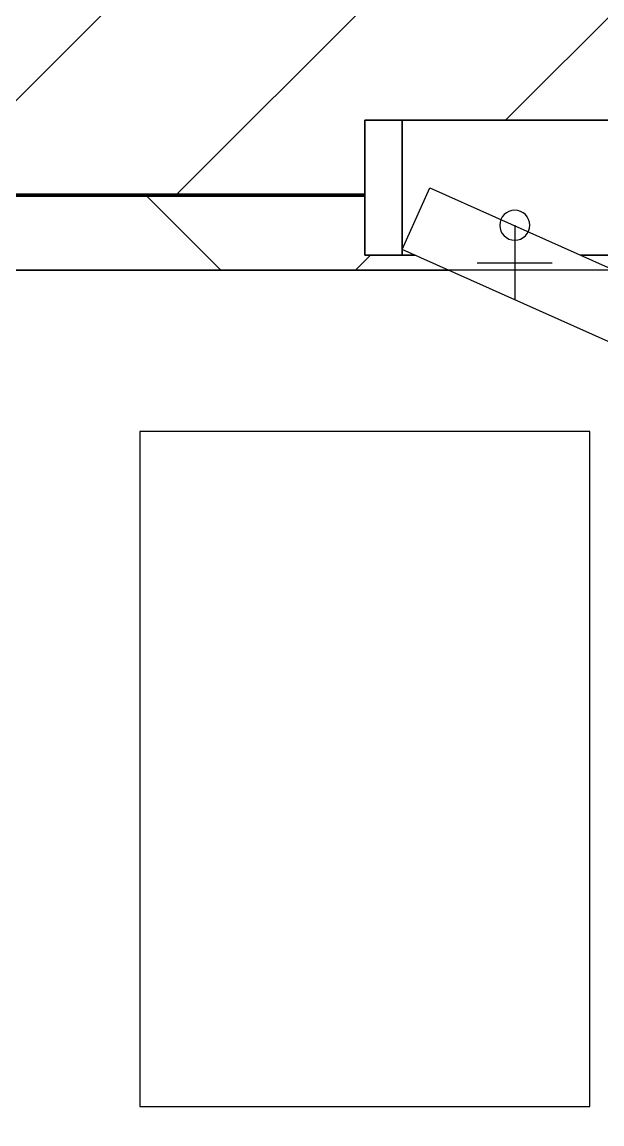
# Model space of a CAD drawing. Header units: millimetres. Extents: x -795739 to -715748, y -34378 to 22353.
# Drawn here: x -780611 to -780224, y 7325 to 8059 of the extents above; entities that cross this region are included whole.
import ezdxf
from ezdxf.xclip import XClip

# ---------------------------------------------------------------- set-up
doc = ezdxf.new("R2010")
doc.units = ezdxf.units.MM
doc.header["$XCLIPFRAME"] = 0
doc.layers.add('000 - WIPEOUT', color=250, linetype='Continuous')
doc.layers.add('A11_ALU.SOLID SHEET', color=2, linetype='Continuous')
for name, color, linetype, lineweight in [('A-DOOR', 3, 'Continuous', 25), ('A-DOOR-E', 2, 'Continuous', 25), ('A-GLAZ-CURT', 2, 'Continuous', 9), ('A-WALL', 5, 'Continuous', 35), ('A-WALL-FNSH', 2, 'Continuous', 35), ('A-WALL-PATT', 1, 'Continuous', 9)]:
    doc.layers.add(name, color=color, linetype=linetype, lineweight=lineweight)

# ---------------------------------------------------------------- blocks, each defined once
blk = doc.blocks.new('DPA_AC-SG-PI - A2_1200x2000 mm-12150596-4282-01 ENLARGED LOWER PLATFORM LEVEL - REFLECTED CEILING PLAN - SHEET 3')
at = {"layer": 'A-DOOR', "lineweight": 35}
for p, q in [((-575, 75), (-600, 75)), ((-600, 75), (-600, -15)), ((-575, -15), (-575, 75)), ((-600, -15), (-575, -15))]:
    blk.add_line(p, q, dxfattribs=at)
at = {"layer": 'A-DOOR', "lineweight": 25}
for p, q in [((-500, 5), (-500, -45)), ((-525, -20), (-475, -20))]:
    blk.add_line(p, q, dxfattribs=at)
for start, end in [(0, 180), (180, 0)]:
    blk.add_arc((-500, 5), 10, start, end, dxfattribs=at)
at = {"layer": 'A-DOOR-E'}
for p, q in [((-600, 75), (600, 75)), ((-600, -15), (-600, 75)), ((-575, 75), (-575, -15)), ((575, 75), (-575, 75)), ((-575, -11.13), (-556.64, 29.95)), ((-556.64, 29.95), (494.88, -439.85)), ((476.52, -480.94), (-575, -11.13)), ((-566.35, -15), (-600, -15)), ((-575, -15), (-566.35, -15)), ((-456.03, -15), (575, -15)), ((600, -15), (-456.03, -15))]:
    blk.add_line(p, q, dxfattribs=at)
blk = doc.blocks.new('PPLS-PP19_Custom Tile Pattern - Custom Tile Pattern-V70-4282-01 ENLARGED LOWER PLATFORM LEVEL - REFLECTED CEILING PLAN - SHEET 3')
at = {"layer": 'A-GLAZ-CURT'}
for p, q in [((243.96, 0), (300, 0)), ((243.97, 0), (300, 0)), ((300, 0), (243.97, 0))]:
    blk.add_line(p, q, dxfattribs=at)
for points, knots in [([(300, 0), (288.22, 0), (269.18, 0), (250.35, 0), (243.94, 0)], [-12528.858583, -12528.858583, -12528.858583, -12528.858583, -11905.454923, -11536.547553, -11536.547553, -11536.547553, -11536.547553]), ([(300, 0), (286.53, 0), (267.84, 0), (249.13, 0), (243.96, 0)], [-285.253232, -285.253232, -285.253232, -285.253232, -244.693688, -229.001755, -229.001755, -229.001755, -229.001755]), ([(243.97, 0), (253.34, 0), (267.67, 0), (281.71, 0), (291.71, 0), (296.52, 0), (297.86, 0), (298.09, 0)], [-6518.63086, -6518.63086, -6518.63086, -6518.63086, -6068.460911, -5766.029927, -5566.724884, -5280.360606, -5199.253518, -5199.253518, -5199.253518, -5199.253518]), ([(244.05, 0), (244.47, 0), (245.64, 0), (246.54, 0), (246.96, 0)], [-9970.034111, -9970.034111, -9970.034111, -9970.034111, -9925.173265, -9834.877357, -9834.877357, -9834.877357, -9834.877357]), ([(247.1, 0), (246.76, 0), (246.11, 0), (245.14, 0), (244.86, 0)], [-9649.085549, -9649.085549, -9649.085549, -9649.085549, -9581.591397, -9556.189644, -9556.189644, -9556.189644, -9556.189644]), ([(284.76, 0), (284.76, 0), (285.09, 0), (287.47, 0), (293.59, 0), (297.76, 0), (300, 0)], [-4110.630118, -4110.630118, -4110.630118, -4110.630118, -4053.389046, -3959.664717, -3862.421465, -3746.95702, -3746.95702, -3746.95702, -3746.95702]), ([(297.38, 0), (295.84, 0), (291.62, 0), (285.38, 0), (284.87, 0)], [-4803.172655, -4803.172655, -4803.172655, -4803.172655, -4358.271401, -4143.037883, -4143.037883, -4143.037883, -4143.037883])]:
    blk.add_open_spline(points, degree=3, knots=knots, dxfattribs=at)
blk = doc.blocks.new('PPLS-PP19_Custom Tile Pattern - Custom Tile Pattern-V71-4282-01 ENLARGED LOWER PLATFORM LEVEL - REFLECTED CEILING PLAN - SHEET 3')
at = {"layer": 'A-GLAZ-CURT'}
for p, q in [((-300, 0), (300, 0)), ((300, 0), (-300, 0)), ((-293.07, 0), (-275.75, 0)), ((-275.75, 0), (-293.07, 0)), ((-222.32, 0), (-205, 0)), ((-205, 0), (-222.32, 0)), ((-300, -50), (300, -50)), ((300, -50), (-300, -50))]:
    blk.add_line(p, q, dxfattribs=at)
at = {"layer": 'A-GLAZ-CURT', "flags": 128}
for points in [[(-300, 0), (-291.56, 0), (-283.3, 0), (-275.2, 0), (-267.26, 0), (-259.45, 0), (-251.77, 0), (-244.36, 0)], [(-244.39, 0), (-251.96, 0), (-259.67, 0), (-267.51, 0), (-275.48, 0), (-283.55, 0), (-291.73, 0), (-300, 0)], [(-125.17, 0), (-128.55, 0), (-134.16, 0), (-140.03, 0), (-145.5, 0), (-150.63, 0), (-155.53, 0), (-160.27, 0), (-164.95, 0), (-169.65, 0), (-174.47, 0), (-179.49, 0), (-184.81, 0), (-190.44, 0), (-196.37, 0), (-202.58, 0), (-209.04, 0), (-215.73, 0), (-222.63, 0), (-229.72, 0), (-236.97, 0), (-244.36, 0)], [(-244.2, 0), (-236.74, 0), (-229.36, 0), (-222.06, 0), (-214.83, 0), (-207.71, 0), (-200.76, 0), (-194.02, 0), (-187.54, 0), (-181.38, 0), (-176.46, 0)], [(-175.58, 0), (-170.25, 0), (-165.64, 0), (-162.01, 0), (-159.53, 0), (-157.46, 0), (-154.52, 0), (-149.42, 0), (-141.84, 0), (-132.81, 0), (-126.08, 0)]]:
    blk.add_lwpolyline(points, dxfattribs=at)
at = {"layer": 'A-GLAZ-CURT'}
for points, knots in [([(-300, 0), (-284.65, 0), (-236.57, 0), (-174.61, 0), (-129.95, 0), (-113.97, 0), (-108.75, 0), (-108.62, 0)], [-5323.127839, -5323.127839, -5323.127839, -5323.127839, -4502.809032, -2700.551212, -1002.059161, -460.363443, -447.13535, -447.13535, -447.13535, -447.13535]), ([(-244.36, 0), (-256.7, 0), (-274.73, 0), (-294.48, 0), (-300, 0)], [-14486.823227, -14486.823227, -14486.823227, -14486.823227, -13729.592194, -13439.944408, -13439.944408, -13439.944408, -13439.944408]), ([(-137.88, 0), (-140.56, 0), (-147.66, 0), (-147.69, 0), (-158.72, 0), (-174.02, 0), (-185.59, 0), (-209.77, 0), (-232.01, 0), (-255.22, 0), (-262.59, 0), (-264.9, 0), (-265.4, 0)], [-3187.727384, -3187.727384, -3187.727384, -3187.727384, -2919.378265, -2477.344047, -2237.412286, -2029.680487, -1755.085331, -1400.429864, -858.079193, -543.655514, -208.940337, 0, 0, 0, 0]), ([(-258.6, 0), (-257.91, 0), (-254.33, 0), (-248.77, 0), (-244.37, 0)], [-5722.54675, -5722.54675, -5722.54675, -5722.54675, -5657.471696, -5419.150126, -5419.150126, -5419.150126, -5419.150126]), ([(-244.04, 0), (-236.73, 0), (-225.99, 0), (-213.1, 0), (-200.2, 0), (-188.6, 0), (-180.01, 0), (-176.5, 0)], [-5413.335975, -5413.335975, -5413.335975, -5413.335975, -5017.494783, -4832.723979, -4666.091899, -4349.945572, -4162.754543, -4162.754543, -4162.754543, -4162.754543]), ([(-108.61, 0), (-116.69, 0), (-147, 0), (-192.47, 0), (-233.27, 0), (-243.45, 0)], [-17954.871007, -17954.871007, -17954.871007, -17954.871007, -17136.203329, -15131.813646, -14505.351588, -14505.351588, -14505.351588, -14505.351588]), ([(-133.82, 0), (-135.51, 0), (-137.8, 0), (-149.31, 0), (-162.01, 0), (-177.91, 0), (-199.46, 0), (-216.65, 0), (-231.26, 0), (-233.46, 0), (-234, 0)], [-2731.647847, -2731.647847, -2731.647847, -2731.647847, -2418.507304, -2308.929706, -2113.765672, -1763.376603, -1422.553702, -978.033455, -846.069444, -682.911962, -682.911962, -682.911962, -682.911962]), ([(-233.49, 0), (-233.44, 0), (-232.38, 0), (-230.74, 0), (-225.3, 0), (-223.63, 0)], [-455.274641, -455.274641, -455.274641, -455.274641, -440.605512, -119.536984, 0, 0, 0, 0]), ([(-223.63, 0), (-219.39, 0), (-206.17, 0), (-188.58, 0), (-169.02, 0), (-152.12, 0), (-136.84, 0), (-127.33, 0), (-124.19, 0), (-123.43, 0), (-123.28, 0)], [-5463.295695, -5463.295695, -5463.295695, -5463.295695, -5161.076232, -4739.070012, -4465.409639, -4149.119819, -3839.893365, -3647.167523, -3488.92562, -3439.852845, -3439.852845, -3439.852845, -3439.852845]), ([(-175.66, 0), (-172.86, 0), (-166.58, 0), (-158.7, 0), (-157.22, 0)], [-4147.886235, -4147.886235, -4147.886235, -4147.886235, -4000.813434, -3840.635403, -3840.635403, -3840.635403, -3840.635403]), ([(-152.35, 0), (-151.03, 0), (-147.71, 0), (-143.57, 0), (-138.62, 0)], [-3494.978217, -3494.978217, -3494.978217, -3494.978217, -3371.022232, -3227.460399, -3227.460399, -3227.460399, -3227.460399]), ([(-118.78, 0), (-121.86, 0), (-126.28, 0), (-136.96, 0), (-147.46, 0), (-150.03, 0), (-150.57, 0)], [-5938.474035, -5938.474035, -5938.474035, -5938.474035, -5700.061948, -5508.838257, -5298.784692, -5196.16478, -5196.16478, -5196.16478, -5196.16478]), ([(-150.34, 0), (-150.07, 0), (-147.75, 0), (-142.6, 0), (-127.26, 0), (-107.3, 0), (-90.42, 0), (-75.26, 0), (-68.41, 0), (-65.12, 0), (-63.63, 0)], [-4948.728362, -4948.728362, -4948.728362, -4948.728362, -4883.323924, -4440.880425, -4054.690705, -3793.097032, -3402.597032, -3144.956779, -3050.982048, -2969.237017, -2969.237017, -2969.237017, -2969.237017]), ([(-26.75, 0), (-27.82, 0), (-36.18, 0), (-53.55, 0), (-78.2, 0), (-110.94, 0), (-130.52, 0), (-147.74, 0), (-149.07, 0)], [-8718.362214, -8718.362214, -8718.362214, -8718.362214, -8532.293389, -8073.216054, -7508.296369, -7004.680444, -6449.282163, -6277.220794, -6277.220794, -6277.220794, -6277.220794]), ([(-148.23, 0), (-146.94, 0), (-140.15, 0), (-137.28, 0), (-133.93, 0), (-128.78, 0), (-126.5, 0)], [-6162.058746, -6162.058746, -6162.058746, -6162.058746, -6017.569127, -5560.701257, -5364.112219, -5231.017328, -5231.017328, -5231.017328, -5231.017328]), ([(-108.66, 0), (-114.62, 0), (-124.74, 0), (-139.03, 0), (-146.11, 0), (-146.95, 0)], [-1261.02735, -1261.02735, -1261.02735, -1261.02735, -945.742622, -741.901385, -489.130243, -489.130243, -489.130243, -489.130243]), ([(-146.69, 0), (-146.59, 0), (-145.49, 0), (-135.69, 0), (-128.29, 0), (-125.15, 0)], [-420.34245, -420.34245, -420.34245, -420.34245, -406.956646, -290.263673, 0, 0, 0, 0]), ([(-127.41, 0), (-131.63, 0), (-133.16, 0), (-134.09, 0), (-134.15, 0)], [-8540.990293, -8540.990293, -8540.990293, -8540.990293, -8266.114998, -8246.473386, -8246.473386, -8246.473386, -8246.473386]), ([(-134.15, 0), (-133.32, 0), (-130.31, 0), (-120.89, 0), (-111.9, 0), (-108.92, 0)], [-7657.439573, -7657.439573, -7657.439573, -7657.439573, -7293.749979, -6839.55839, -6626.630399, -6626.630399, -6626.630399, -6626.630399]), ([(-120.13, 0), (-120.14, 0), (-120.24, 0), (-121.3, 0), (-129.25, 0), (-133.82, 0)], [-2933.992132, -2933.992132, -2933.992132, -2933.992132, -2920.575025, -2840.280255, -2731.647847, -2731.647847, -2731.647847, -2731.647847]), ([(-113.43, 0), (-113.44, 0), (-113.96, 0), (-119.73, 0), (-125.43, 0), (-127.03, 0), (-127.41, 0)], [-328.499627, -328.499627, -328.499627, -328.499627, -282.672656, -98.539552, -24.539552, 0, 0, 0, 0]), ([(-126.5, 0), (-122.44, 0), (-108.71, 0), (-86.68, 0), (-63.44, 0), (-54.4, 0), (-48.53, 0), (-30.79, 0), (-18.03, 0), (8.61, 0), (15.02, 0), (22.17, 0), (25.72, 0), (27.1, 0)], [-5231.017328, -5231.017328, -5231.017328, -5231.017328, -4994.692869, -4542.524482, -4008.285538, -3689.699207, -3546.54457, -3315.260113, -2864.387349, -2439.246196, -2084.094819, -1956.422387, -1877.407499, -1877.407499, -1877.407499, -1877.407499]), ([(-125.15, 0), (-124.93, 0), (-121.96, 0), (-115.48, 0), (-109.47, 0), (-108.61, 0)], [-3362.7396, -3362.7396, -3362.7396, -3362.7396, -3342.215224, -3074.362186, -3029.525714, -3029.525714, -3029.525714, -3029.525714]), ([(-122.08, 0), (-122.01, 0), (-121.69, 0), (-121.2, 0), (-120.88, 0)], [-3136.336417, -3136.336417, -3136.336417, -3136.336417, -3110.304437, -3035.164275, -3035.164275, -3035.164275, -3035.164275]), ([(-40.95, 0), (-41.34, 0), (-45.18, 0), (-46.13, 0), (-60.59, 0), (-81.23, 0), (-99.51, 0), (-114.02, 0), (-117.28, 0), (-118.78, 0)], [-1701.48319, -1701.48319, -1701.48319, -1701.48319, -1672.078046, -1405.135169, -1060.00838, -740.068933, -229.489605, -116.330425, 0, 0, 0, 0]), ([(-117.74, 0), (-117.19, 0), (-114.78, 0), (-113.43, 0), (-113.43, 0)], [-821.249067, -821.249067, -821.249067, -821.249067, -394.672656, -330.879064, -330.879064, -330.879064, -330.879064]), ([(-108.66, 0), (-108.82, 0), (-113.11, 0), (-116.56, 0), (-117.56, 0)], [-1451.263585, -1451.263585, -1451.263585, -1451.263585, -1433.981041, -985.49888, -985.49888, -985.49888, -985.49888]), ([(-115.82, 0), (-114.96, 0), (-110.41, 0), (-96.78, 0), (-72.73, 0), (-54.44, 0), (-41.72, 0)], [-5724.064692, -5724.064692, -5724.064692, -5724.064692, -5430.283136, -5103.229623, -4799.173296, -4140.812756, -4140.812756, -4140.812756, -4140.812756]), ([(9.32, 0), (9.08, 0), (7.65, 0), (2.57, 0), (-12.23, 0), (-25.64, 0), (-40, 0), (-56.24, 0), (-75.59, 0), (-94, 0), (-112.01, 0), (-114.94, 0), (-115.63, 0)], [-2922.926651, -2922.926651, -2922.926651, -2922.926651, -2882.788014, -2720.818881, -2518.50168, -2125.455881, -1792.521578, -1466.981642, -1208.454564, -789.402658, -501.969187, -243.577221, -243.577221, -243.577221, -243.577221]), ([(-108.62, 0), (-103.25, 0), (-89.71, 0), (-74.02, 0), (-62.74, 0), (-60.36, 0), (-59.97, 0)], [-6619.368909, -6619.368909, -6619.368909, -6619.368909, -6236.997189, -5713.340575, -5140.470607, -5006.787413, -5006.787413, -5006.787413, -5006.787413]), ([(-86.16, 0), (-91.37, 0), (-98.65, 0), (-106.49, 0), (-108.61, 0)], [-1681.3698, -1681.3698, -1681.3698, -1681.3698, -1374.161226, -1261.838738, -1261.838738, -1261.838738, -1261.838738]), ([(-40.75, 0), (-41.74, 0), (-45.2, 0), (-58.97, 0), (-84.64, 0), (-101.13, 0), (-107.9, 0)], [-3758.618066, -3758.618066, -3758.618066, -3758.618066, -3538.256648, -2842.901703, -2193.204658, -1478.24832, -1478.24832, -1478.24832, -1478.24832]), ([(-107.63, 0), (-105.52, 0), (-97.78, 0), (-85.29, 0), (-71.67, 0), (-65.93, 0), (-65.07, 0)], [-3012.454225, -3012.454225, -3012.454225, -3012.454225, -2902.289527, -2605.247022, -2322.099534, -2241.8264, -2241.8264, -2241.8264, -2241.8264]), ([(-72.93, 0), (-75.51, 0), (-85.53, 0), (-98.27, 0), (-107.51, 0)], [-19442.345229, -19442.345229, -19442.345229, -19442.345229, -18935.241197, -17992.138722, -17992.138722, -17992.138722, -17992.138722]), ([(-91.46, 0), (-90.09, 0), (-84.7, 0), (-77.43, 0), (-72.73, 0), (-72.64, 0), (-72.64, 0)], [-19832.387487, -19832.387487, -19832.387487, -19832.387487, -19753.885894, -19541.04734, -19478.625389, -19471.062469, -19471.062469, -19471.062469, -19471.062469]), ([(-63.96, 0), (-64.13, 0), (-72.5, 0), (-80.63, 0), (-86.16, 0)], [-2171.769325, -2171.769325, -2171.769325, -2171.769325, -2007.031671, -1681.3698, -1681.3698, -1681.3698, -1681.3698]), ([(-41.05, 0), (-42.04, 0), (-47.76, 0), (-56.37, 0), (-71.66, 0), (-77.83, 0), (-82.66, 0), (-83.28, 0), (-83.28, 0)], [-2466.257699, -2466.257699, -2466.257699, -2466.257699, -2413.671296, -2161.752162, -2006.592567, -1646.621388, -1424.436217, -1393.971743, -1393.971743, -1393.971743, -1393.971743]), ([(-83.28, 0), (-83.28, 0), (-82.91, 0), (-76.14, 0), (-62.97, 0), (-50.52, 0), (-42.8, 0), (-40.68, 0)], [-1393.4169, -1393.4169, -1393.4169, -1393.4169, -1353.722004, -1274.333717, -1073.56893, -651.549973, -453.326277, -453.326277, -453.326277, -453.326277])]:
    blk.add_open_spline(points, degree=3, knots=knots, dxfattribs=at)
blk.add_open_spline([(-108.52, 0), (-104.31, 0), (-99.2, 0), (-91.46, 0)], degree=3, dxfattribs=at)
blk = doc.blocks.new('*U553')
at = {"layer": 'A-GLAZ-CURT', "rotation": 180}
for name, p in [('PPLS-PP19_Custom Tile Pattern - Custom Tile Pattern-V71-4282-01 ENLARGED LOWER PLATFORM LEVEL - REFLECTED CEILING PLAN - SHEET 3', (-1800, 4315)), ('PPLS-PP19_Custom Tile Pattern - Custom Tile Pattern-V70-4282-01 ENLARGED LOWER PLATFORM LEVEL - REFLECTED CEILING PLAN - SHEET 3', (-1200, 4315))]:
    blk.add_blockref(name, p, dxfattribs=at)
blk = doc.blocks.new('*U942')
at = {"color": 3}
blk.add_wipeout([(-225, 1150), (225, 1150), (225, 850), (-225, 850)], dxfattribs=at).dxf.layer = '000 - WIPEOUT'
at = {"layer": 'A11_ALU.SOLID SHEET', "color": 0, "linetype": 'ByBlock'}
blk.add_lwpolyline([(-225, 850), (225, 850), (225, 1150), (-225, 1150)], close=True, dxfattribs=at)
blk = doc.blocks.new('*U1025')
blk.add_lwpolyline([(-38349, 4315), (-38349, 2757.5), (-41450, 2757.5), (-41450, 4315), (-49246.8, 4315), (-49246.8, 550), (-30509.06, 550), (-30509.06, 4315), (-38349, 4315)])
at = {"layer": 'A11_ALU.SOLID SHEET', "linetype": 'ByBlock', "rotation": 90}
blk.add_blockref('*U942', (-34700, 3982.5), dxfattribs=at)
blk = doc.blocks.new('DPA_AC-SG-PI - A2_1200x2000 mm-12150596-4180-01 LOWER PLATFORM LEVEL - REFLECTED CEILING PLAN')
at = {"layer": 'A-DOOR', "lineweight": 9}
for p, q in [((-575, 75), (-600, 75)), ((-600, 75), (-600, -15)), ((-575, -15), (-575, 75)), ((-600, -15), (-575, -15))]:
    blk.add_line(p, q, dxfattribs=at)
at = {"layer": 'A-DOOR'}
for p, q in [((-500, 5), (-500, -45)), ((-525, -20), (-475, -20))]:
    blk.add_line(p, q, dxfattribs=at)
for start, end in [(0, 180), (180, 0)]:
    blk.add_arc((-500, 5), 10, start, end, dxfattribs=at)
at = {"layer": 'A-DOOR-E'}
for p, q in [((-600, 75), (600, 75)), ((-600, -15), (-600, 75)), ((-575, 75), (-575, -15)), ((575, 75), (-575, 75)), ((-575, -11.13), (-556.64, 29.95)), ((-556.64, 29.95), (494.88, -439.85)), ((476.52, -480.94), (-575, -11.13)), ((-566.35, -15), (-600, -15)), ((-575, -15), (-566.35, -15)), ((-456.03, -15), (575, -15)), ((600, -15), (-456.03, -15))]:
    blk.add_line(p, q, dxfattribs=at)
blk = doc.blocks.new('C-1-PP19-AR-4180-01-B_20250908-040939_EXDOWNLIGHT')
at = {"layer": 'A-DOOR-E'}
blk.add_blockref('DPA_AC-SG-PI - A2_1200x2000 mm-12150596-4180-01 LOWER PLATFORM LEVEL - REFLECTED CEILING PLAN', (-35100, 4340), dxfattribs=at)

msp = doc.modelspace()

# ---------------------------------------------------------------- hatches: boundary and pattern name
at = {"layer": 'A-WALL-PATT', "lineweight": 9}
h = msp.add_hatch(dxfattribs=at)
h.set_pattern_fill('FP_2', color=256, style=0, pattern_type=2)
h.set_pattern_definition([(45, (0, 0), (-84.852814, 84.852814), [])])
h.paths.add_polyline_path([(-767597.37, 7944.02), (-767597.37, 8144.02), (-783082.37, 8144.02), (-783082.37, 7944.02), (-780382.37, 7944.02), (-780382.37, 7994.02), (-779182.37, 7994.02), (-779182.37, 7944.02), (-767847.32, 7944.02)])

# ---------------------------------------------------------------- linework, layer by layer
at = {"layer": 'A-WALL', "color": 7, "lineweight": 70}
for p, q in [((-780382.37, 7944.02), (-783032.37, 7944.02)), ((-783032.37, 7944.02), (-780382.37, 7944.02))]:
    msp.add_line(p, q, dxfattribs=at)

# ---------------------------------------------------------------- block references
ref = msp.add_blockref('*U1025', (-744682.37, 3579.02))
XClip(ref).set_block_clipping_path([(-45801.3280238605, -9620.0077451947), (23704.0078937773, 10334.9999958097)])

# ---------------------------------------------------------------- next in the draw order: hatches: boundary and pattern name
at = {"layer": 'A-WALL-PATT', "lineweight": 9}
h = msp.add_hatch(dxfattribs=at)
h.set_pattern_fill('FP_3', color=256, style=0, pattern_type=2)
h.set_pattern_definition([(45, (0, 0), (-212.13203, 212.13203), []), (135, (0, 0), (-212.13203, -212.13203), [])])
h.paths.add_polyline_path([(-774897.32, 7894.02), (-774897.32, 7944.02), (-779182.37, 7944.02), (-779182.37, 7904.02), (-780238.41, 7904.02), (-780216.03, 7894.02), (-775279.41, 7894.02)])
h.paths.add_polyline_path([(-780357.37, 7894.02), (-780326.34, 7894.02), (-780348.72, 7904.02), (-780382.37, 7904.02), (-780382.37, 7944.02), (-783032.37, 7944.02), (-783032.37, 7894.02), (-780382.37, 7894.02)])

# ---------------------------------------------------------------- next in the draw order: linework, layer by layer
at = {"layer": 'A-WALL-FNSH', "color": 250}
for p, q in [((-780382.37, 7894.02), (-783032.37, 7894.02)), ((-780326.34, 7894.02), (-780382.37, 7894.02))]:
    msp.add_line(p, q, dxfattribs=at)

# ---------------------------------------------------------------- next in the draw order: block references
ref = msp.add_blockref('C-1-PP19-AR-4180-01-B_20250908-040939_EXDOWNLIGHT', (-744682.37, 3579.02))
XClip(ref).set_block_clipping_path([(-45801.3280238605, -9620.0077451947), (23704.0078937773, 10334.9999958097)])
msp.add_blockref('*U553', (-778882.37, 3579.02))
at = {"layer": 'A-DOOR-E'}
msp.add_blockref('DPA_AC-SG-PI - A2_1200x2000 mm-12150596-4282-01 ENLARGED LOWER PLATFORM LEVEL - REFLECTED CEILING PLAN - SHEET 3', (-779782.37, 7919.02), dxfattribs=at)

doc.saveas('drawing.dxf')
